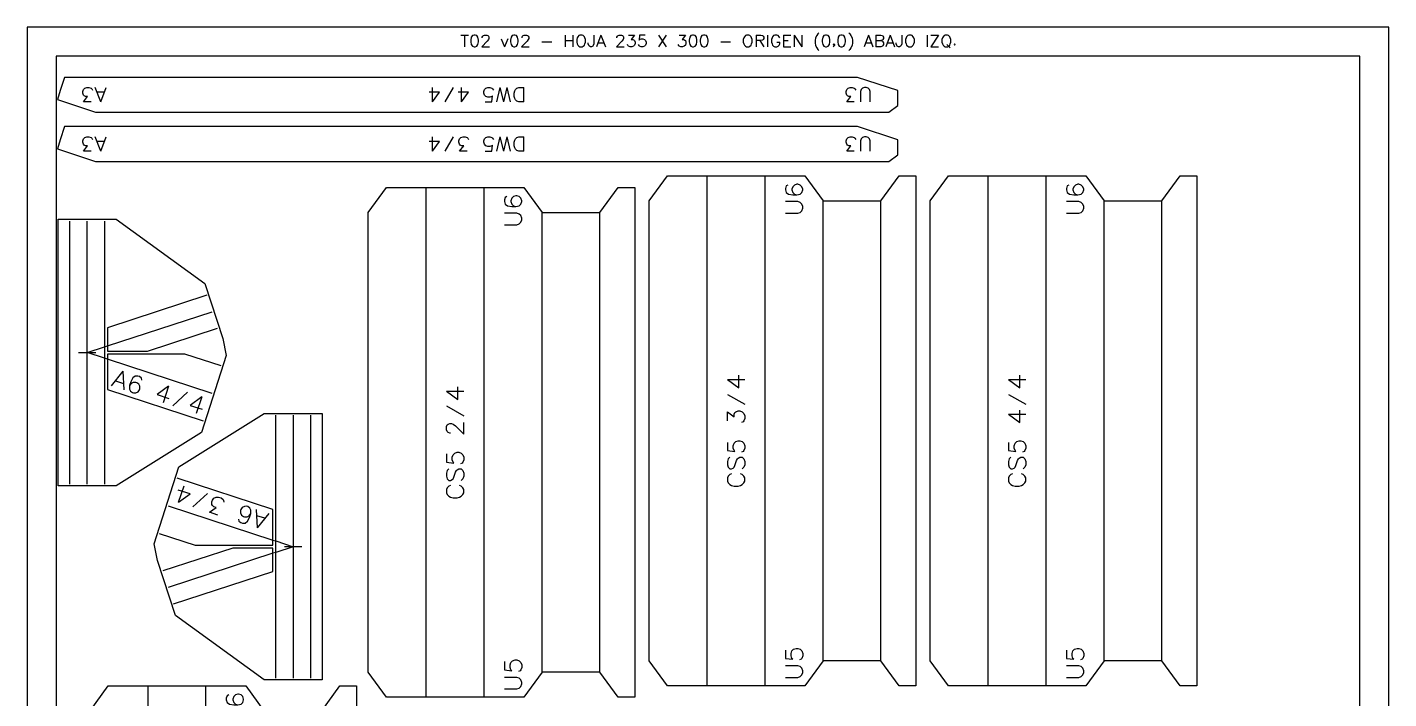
# Model space of a CAD drawing. Extents: x 0 to 235, y 0 to 300.
# Drawn here: x 0 to 235, y 184.1 to 300 of the extents above; entities that cross this region are included whole.
import ezdxf

# ---------------------------------------------------------------- set-up
doc = ezdxf.new("R2010")
doc.units = 0
for name, color, linetype in [('CORTE', 1, 'Continuous'), ('EJE', 4, 'Continuous'), ('PLIEGUE', 3, 'Continuous'), ('REFERENCIA', 8, 'Continuous'), ('ROTULO', 5, 'Continuous')]:
    doc.layers.add(name, color=color, linetype=linetype)

msp = doc.modelspace()

# ---------------------------------------------------------------- linework, layer by layer
at = {"layer": 'CORTE', "color": 1, "linetype": 'CONTINUOUS'}
for points in [[(143.2763, 291.35), (6.4583, 291.35), (5.7129, 289.0662), (5.2022, 287.5017), (5.2022, 287.5017), (8.3255, 286.4823), (8.3255, 286.4823), (11.7946, 285.35), (148.7129, 285.35), (150.2735, 286.4823), (150.2735, 286.4823), (150.2735, 287.5017), (150.2735, 289.0662), (150.2735, 289.0662)], [(143.2763, 282.85), (6.4583, 282.85), (5.7129, 280.5662), (5.2022, 279.0017), (5.2022, 279.0017), (8.3255, 277.9823), (8.3255, 277.9823), (11.7946, 276.85), (148.7129, 276.85), (150.2735, 277.9823), (150.2735, 277.9823), (150.2735, 279.0017), (150.2735, 280.5662), (150.2735, 280.5662)], [(107.35, 190.6672), (107.35, 270.0328), (110.4823, 274.35), (110.4823, 274.35), (117.35, 274.35), (127.35, 274.35), (134.2177, 274.35), (134.2177, 274.35), (137.35, 270.0328), (137.35, 270.0328), (147.35, 270.0328), (147.35, 270.0328), (150.4823, 274.35), (150.4823, 274.35), (153.35, 274.35), (153.35, 186.35), (150.4823, 186.35), (150.4823, 186.35), (147.35, 190.6672), (147.35, 190.6672), (137.35, 190.6672), (137.35, 190.6672), (134.2177, 186.35), (134.2177, 186.35), (127.35, 186.35), (117.35, 186.35), (110.4823, 186.35), (110.4823, 186.35)], [(155.85, 190.6672), (155.85, 270.0328), (158.9823, 274.35), (158.9823, 274.35), (165.85, 274.35), (175.85, 274.35), (182.7177, 274.35), (182.7177, 274.35), (185.85, 270.0328), (185.85, 270.0328), (195.85, 270.0328), (195.85, 270.0328), (198.9823, 274.35), (198.9823, 274.35), (201.85, 274.35), (201.85, 186.35), (198.9823, 186.35), (198.9823, 186.35), (195.85, 190.6672), (195.85, 190.6672), (185.85, 190.6672), (185.85, 190.6672), (182.7177, 186.35), (182.7177, 186.35), (175.85, 186.35), (165.85, 186.35), (158.9823, 186.35), (158.9823, 186.35)], [(58.85, 188.6672), (58.85, 268.0328), (61.9823, 272.35), (61.9823, 272.35), (68.85, 272.35), (78.85, 272.35), (85.7177, 272.35), (85.7177, 272.35), (88.85, 268.0328), (88.85, 268.0328), (98.85, 268.0328), (98.85, 268.0328), (101.9823, 272.35), (101.9823, 272.35), (104.85, 272.35), (104.85, 184.35), (101.9823, 184.35), (101.9823, 184.35), (98.85, 188.6672), (98.85, 188.6672), (88.85, 188.6672), (88.85, 188.6672), (85.7177, 184.35), (85.7177, 184.35), (78.85, 184.35), (68.85, 184.35), (61.9823, 184.35), (61.9823, 184.35)], [(5.35, 220.85), (5.35, 266.85), (15.35, 266.85), (30.65, 255.75), (33.75, 246.25), (34.35, 243.35), (30.05, 230.05), (15.35, 220.85)], [(50.8943, 233.35), (50.8943, 187.35), (40.8943, 187.35), (25.5943, 198.45), (22.4943, 207.95), (21.8943, 210.85), (26.1943, 224.15), (40.8943, 233.35)]]:
    msp.add_lwpolyline(points, close=True, dxfattribs=at)
for points in [[(10.85, 182.0328), (13.9823, 186.35), (13.9823, 186.35), (20.85, 186.35), (30.85, 186.35), (37.7177, 186.35), (37.7177, 186.35), (40.85, 182.0328)], [(50.85, 182.0328), (53.9823, 186.35), (53.9823, 186.35), (56.85, 186.35), (56.85, 98.35)]]:
    msp.add_lwpolyline(points, dxfattribs=at)
at = {"layer": 'EJE', "color": 4, "linetype": 'CONTINUOUS'}
for p, q in [((7.35, 221.15), (7.35, 266.55)), ((13.35, 266.55), (13.35, 244.8292)), ((13.85, 244.9924), (31.9202, 250.8903)), ((10.35, 243.85), (13.35, 244.8292)), ((13.35, 244.8292), (13.85, 244.9924)), ((13.35, 244.8292), (13.35, 242.8708)), ((8.85, 243.85), (10.35, 243.85)), ((13.35, 242.8708), (10.35, 243.85)), ((10.35, 243.85), (11.85, 243.85)), ((13.35, 242.8708), (13.35, 221.15)), ((13.85, 242.7076), (13.35, 242.8708)), ((31.9202, 236.8097), (13.85, 242.7076)), ((42.8943, 211.3292), (42.8943, 233.05)), ((48.8943, 233.05), (48.8943, 187.65)), ((24.3241, 217.3903), (42.3943, 211.4924)), ((42.3943, 209.2076), (24.324, 203.3097)), ((42.3943, 211.4924), (42.8943, 211.3292)), ((42.8943, 209.3708), (42.3943, 209.2076)), ((42.8943, 209.3708), (42.8943, 211.3292)), ((42.8943, 211.3292), (45.8943, 210.35)), ((45.8943, 210.35), (42.8943, 209.3708)), ((42.8943, 187.65), (42.8943, 209.3708)), ((45.8943, 210.35), (44.3943, 210.35)), ((47.3943, 210.35), (45.8943, 210.35))]:
    msp.add_line(p, q, dxfattribs=at)
for points in [[(10.35, 243.85), (10.35, 245.35), (10.35, 266.55)], [(30.9896, 253.7423), (13.85, 248.1481), (13.85, 244.9924)], [(13.85, 244.9924), (13.85, 244.1), (20.7846, 244.1), (32.8509, 248.0383)], [(10.35, 221.15), (10.35, 242.35), (10.35, 243.85)], [(33.4583, 241.5673), (27.2304, 243.6), (13.85, 243.6), (13.85, 242.7076)], [(13.85, 242.7076), (13.85, 237.4481), (30.382, 232.0522)], [(45.8943, 233.05), (45.8943, 211.85), (45.8943, 210.35)], [(42.3943, 211.4924), (42.3943, 216.7519), (25.8623, 222.1478)], [(22.7859, 212.6327), (29.0138, 210.6), (42.3943, 210.6), (42.3943, 211.4924)], [(42.3943, 209.2076), (42.3943, 210.1), (35.4596, 210.1), (23.3934, 206.1617)], [(25.2547, 200.4577), (42.3943, 206.0519), (42.3943, 209.2076)], [(45.8943, 210.35), (45.8943, 208.85), (45.8943, 187.65)]]:
    msp.add_lwpolyline(points, dxfattribs=at)
at = {"layer": 'PLIEGUE', "color": 3, "linetype": 'CONTINUOUS'}
for p, q in [((117.35, 186.35), (117.35, 274.35)), ((127.35, 186.35), (127.35, 274.35)), ((165.85, 186.35), (165.85, 274.35)), ((175.85, 186.35), (175.85, 274.35)), ((68.85, 184.35), (68.85, 272.35)), ((78.85, 184.35), (78.85, 272.35)), ((88.85, 188.6672), (88.85, 268.0328)), ((98.85, 188.6672), (98.85, 268.0328)), ((137.35, 190.6672), (137.35, 270.0328)), ((147.35, 190.6672), (147.35, 270.0328)), ((185.85, 190.6672), (185.85, 270.0328)), ((195.85, 190.6672), (195.85, 270.0328)), ((20.85, 98.35), (20.85, 186.35)), ((30.85, 98.35), (30.85, 186.35))]:
    msp.add_line(p, q, dxfattribs=at)
at = {"layer": 'REFERENCIA', "color": 8, "linetype": 'CONTINUOUS'}
for p, q in [((74.8333, 298.6429), (76.1667, 298.6429)), ((75.5, 298.6429), (75.5, 296.6429)), ((92.8333, 298.6429), (92.8333, 296.6429)), ((94.1667, 298.6429), (94.1667, 296.6429)), ((99.0238, 298.6429), (98.2619, 296.6429)), ((99.0238, 298.6429), (99.7857, 296.6429)), ((108.9286, 298.6429), (110.2619, 296.6429)), ((110.2619, 298.6429), (108.9286, 296.6429)), ((125.7857, 298.6429), (125.7857, 296.6429)), ((127.7857, 298.6429), (127.7857, 296.6429)), ((130.5476, 298.6429), (130.5476, 296.6429)), ((130.5476, 298.6429), (131.7857, 298.6429)), ((132.3571, 298.6429), (132.3571, 296.6429)), ((132.3571, 298.6429), (133.6905, 296.6429)), ((133.6905, 298.6429), (133.6905, 296.6429)), ((145.2143, 298.6429), (144.4524, 296.6429)), ((145.2143, 298.6429), (145.9762, 296.6429)), ((146.4524, 298.6429), (146.4524, 296.6429)), ((148.9286, 298.6429), (148.1667, 296.6429)), ((148.9286, 298.6429), (149.6905, 296.6429)), ((155.3095, 298.6429), (155.3095, 296.6429)), ((157.3095, 298.6429), (155.9762, 296.6429)), ((155.9762, 298.6429), (157.3095, 298.6429)), ((81.7857, 297.9762), (82.3571, 296.6429)), ((82.9286, 297.9762), (82.3571, 296.6429)), ((88.8333, 297.5), (90.5476, 297.5)), ((92.8333, 297.6905), (94.1667, 297.6905)), ((98.5476, 297.3095), (99.5, 297.3095)), ((119.6905, 297.5), (121.4048, 297.5)), ((126.4524, 297.6905), (127.119, 296.6429)), ((129.4048, 297.4048), (129.881, 297.4048)), ((130.5476, 297.6905), (131.3095, 297.6905)), ((130.5476, 296.6429), (131.7857, 296.6429)), ((144.7381, 297.3095), (145.6905, 297.3095)), ((148.4524, 297.3095), (149.4048, 297.3095)), ((155.9762, 296.6429), (157.3095, 296.6429)), ((158.7381, 297.0238), (159.3095, 296.4524))]:
    msp.add_line(p, q, dxfattribs=at)
for points in [[(0, 0), (235, 0), (235, 300), (0, 300), (0, 0)], [(77.119, 298.6429), (76.8333, 298.5476), (76.6429, 298.2619), (76.5476, 297.7857), (76.5476, 297.5), (76.6429, 297.0238), (76.8333, 296.7381), (77.119, 296.6429), (77.3095, 296.6429), (77.5952, 296.7381), (77.7857, 297.0238), (77.881, 297.5), (77.881, 297.7857), (77.7857, 298.2619), (77.5952, 298.5476), (77.3095, 298.6429), (77.119, 298.6429)], [(78.5476, 298.1667), (78.5476, 298.2619), (78.6429, 298.4524), (78.7381, 298.5476), (78.9286, 298.6429), (79.3095, 298.6429), (79.5, 298.5476), (79.5952, 298.4524), (79.6905, 298.2619), (79.6905, 298.0714), (79.5952, 297.881), (79.4048, 297.5952), (78.4524, 296.6429), (79.7857, 296.6429)], [(83.9762, 298.6429), (83.6905, 298.5476), (83.5, 298.2619), (83.4048, 297.7857), (83.4048, 297.5), (83.5, 297.0238), (83.6905, 296.7381), (83.9762, 296.6429), (84.1667, 296.6429), (84.4524, 296.7381), (84.6429, 297.0238), (84.7381, 297.5), (84.7381, 297.7857), (84.6429, 298.2619), (84.4524, 298.5476), (84.1667, 298.6429), (83.9762, 298.6429)], [(85.4048, 298.1667), (85.4048, 298.2619), (85.5, 298.4524), (85.5952, 298.5476), (85.7857, 298.6429), (86.1667, 298.6429), (86.3571, 298.5476), (86.4524, 298.4524), (86.5476, 298.2619), (86.5476, 298.0714), (86.4524, 297.881), (86.2619, 297.5952), (85.3095, 296.6429), (86.6429, 296.6429)], [(95.4048, 298.6429), (95.2143, 298.5476), (95.0238, 298.3571), (94.9286, 298.1667), (94.8333, 297.881), (94.8333, 297.4048), (94.9286, 297.119), (95.0238, 296.9286), (95.2143, 296.7381), (95.4048, 296.6429), (95.7857, 296.6429), (95.9762, 296.7381), (96.1667, 296.9286), (96.2619, 297.119), (96.3571, 297.4048), (96.3571, 297.881), (96.2619, 298.1667), (96.1667, 298.3571), (95.9762, 298.5476), (95.7857, 298.6429), (95.4048, 298.6429)], [(97.7857, 298.6429), (97.7857, 297.119), (97.6905, 296.8333), (97.5952, 296.7381), (97.4048, 296.6429), (97.2143, 296.6429), (97.0238, 296.7381), (96.9286, 296.8333), (96.8333, 297.119), (96.8333, 297.3095)], [(101.7857, 298.1667), (101.7857, 298.2619), (101.881, 298.4524), (101.9762, 298.5476), (102.1667, 298.6429), (102.5476, 298.6429), (102.7381, 298.5476), (102.8333, 298.4524), (102.9286, 298.2619), (102.9286, 298.0714), (102.8333, 297.881), (102.6429, 297.5952), (101.6905, 296.6429), (103.0238, 296.6429)], [(103.7857, 298.6429), (104.8333, 298.6429), (104.2619, 297.881), (104.5476, 297.881), (104.7381, 297.7857), (104.8333, 297.6905), (104.9286, 297.4048), (104.9286, 297.2143), (104.8333, 296.9286), (104.6429, 296.7381), (104.3571, 296.6429), (104.0714, 296.6429), (103.7857, 296.7381), (103.6905, 296.8333), (103.5952, 297.0238)], [(106.6429, 298.6429), (105.6905, 298.6429), (105.5952, 297.7857), (105.6905, 297.881), (105.9762, 297.9762), (106.2619, 297.9762), (106.5476, 297.881), (106.7381, 297.6905), (106.8333, 297.4048), (106.8333, 297.2143), (106.7381, 296.9286), (106.5476, 296.7381), (106.2619, 296.6429), (105.9762, 296.6429), (105.6905, 296.7381), (105.5952, 296.8333), (105.5, 297.0238)], [(112.5476, 298.6429), (113.5952, 298.6429), (113.0238, 297.881), (113.3095, 297.881), (113.5, 297.7857), (113.5952, 297.6905), (113.6905, 297.4048), (113.6905, 297.2143), (113.5952, 296.9286), (113.4048, 296.7381), (113.119, 296.6429), (112.8333, 296.6429), (112.5476, 296.7381), (112.4524, 296.8333), (112.3571, 297.0238)], [(114.8333, 298.6429), (114.5476, 298.5476), (114.3571, 298.2619), (114.2619, 297.7857), (114.2619, 297.5), (114.3571, 297.0238), (114.5476, 296.7381), (114.8333, 296.6429), (115.0238, 296.6429), (115.3095, 296.7381), (115.5, 297.0238), (115.5952, 297.5), (115.5952, 297.7857), (115.5, 298.2619), (115.3095, 298.5476), (115.0238, 298.6429), (114.8333, 298.6429)], [(116.7381, 298.6429), (116.4524, 298.5476), (116.2619, 298.2619), (116.1667, 297.7857), (116.1667, 297.5), (116.2619, 297.0238), (116.4524, 296.7381), (116.7381, 296.6429), (116.9286, 296.6429), (117.2143, 296.7381), (117.4048, 297.0238), (117.5, 297.5), (117.5, 297.7857), (117.4048, 298.2619), (117.2143, 298.5476), (116.9286, 298.6429), (116.7381, 298.6429)], [(124.1667, 298.6429), (123.9762, 298.5476), (123.7857, 298.3571), (123.6905, 298.1667), (123.5952, 297.881), (123.5952, 297.4048), (123.6905, 297.119), (123.7857, 296.9286), (123.9762, 296.7381), (124.1667, 296.6429), (124.5476, 296.6429), (124.7381, 296.7381), (124.9286, 296.9286), (125.0238, 297.119), (125.119, 297.4048), (125.119, 297.881), (125.0238, 298.1667), (124.9286, 298.3571), (124.7381, 298.5476), (124.5476, 298.6429), (124.1667, 298.6429)], [(125.7857, 298.6429), (126.6429, 298.6429), (126.9286, 298.5476), (127.0238, 298.4524), (127.119, 298.2619), (127.119, 298.0714), (127.0238, 297.881), (126.9286, 297.7857), (126.6429, 297.6905), (125.7857, 297.6905)], [(129.881, 298.1667), (129.7857, 298.3571), (129.5952, 298.5476), (129.4048, 298.6429), (129.0238, 298.6429), (128.8333, 298.5476), (128.6429, 298.3571), (128.5476, 298.1667), (128.4524, 297.881), (128.4524, 297.4048), (128.5476, 297.119), (128.6429, 296.9286), (128.8333, 296.7381), (129.0238, 296.6429), (129.4048, 296.6429), (129.5952, 296.7381), (129.7857, 296.9286), (129.881, 297.119), (129.881, 297.4048)], [(136.6429, 299.0238), (136.4524, 298.8333), (136.2619, 298.5476), (136.0714, 298.1667), (135.9762, 297.6905), (135.9762, 297.3095), (136.0714, 296.8333), (136.2619, 296.4524), (136.4524, 296.1667), (136.6429, 295.9762)], [(137.7857, 298.6429), (137.5, 298.5476), (137.3095, 298.2619), (137.2143, 297.7857), (137.2143, 297.5), (137.3095, 297.0238), (137.5, 296.7381), (137.7857, 296.6429), (137.9762, 296.6429), (138.2619, 296.7381), (138.4524, 297.0238), (138.5476, 297.5), (138.5476, 297.7857), (138.4524, 298.2619), (138.2619, 298.5476), (137.9762, 298.6429), (137.7857, 298.6429)], [(140.4524, 298.6429), (140.1667, 298.5476), (139.9762, 298.2619), (139.881, 297.7857), (139.881, 297.5), (139.9762, 297.0238), (140.1667, 296.7381), (140.4524, 296.6429), (140.6429, 296.6429), (140.9286, 296.7381), (141.119, 297.0238), (141.2143, 297.5), (141.2143, 297.7857), (141.119, 298.2619), (140.9286, 298.5476), (140.6429, 298.6429), (140.4524, 298.6429)], [(141.7857, 299.0238), (141.9762, 298.8333), (142.1667, 298.5476), (142.3571, 298.1667), (142.4524, 297.6905), (142.4524, 297.3095), (142.3571, 296.8333), (142.1667, 296.4524), (141.9762, 296.1667), (141.7857, 295.9762)], [(146.4524, 298.6429), (147.3095, 298.6429), (147.5952, 298.5476), (147.6905, 298.4524), (147.7857, 298.2619), (147.7857, 298.0714), (147.6905, 297.881), (147.5952, 297.7857), (147.3095, 297.6905)], [(150.9286, 298.6429), (150.9286, 297.119), (150.8333, 296.8333), (150.7381, 296.7381), (150.5476, 296.6429), (150.3571, 296.6429), (150.1667, 296.7381), (150.0714, 296.8333), (149.9762, 297.119), (149.9762, 297.3095)], [(152.1667, 298.6429), (151.9762, 298.5476), (151.7857, 298.3571), (151.6905, 298.1667), (151.5952, 297.881), (151.5952, 297.4048), (151.6905, 297.119), (151.7857, 296.9286), (151.9762, 296.7381), (152.1667, 296.6429), (152.5476, 296.6429), (152.7381, 296.7381), (152.9286, 296.9286), (153.0238, 297.119), (153.119, 297.4048), (153.119, 297.881), (153.0238, 298.1667), (152.9286, 298.3571), (152.7381, 298.5476), (152.5476, 298.6429), (152.1667, 298.6429)], [(158.4524, 298.6429), (158.2619, 298.5476), (158.0714, 298.3571), (157.9762, 298.1667), (157.881, 297.881), (157.881, 297.4048), (157.9762, 297.119), (158.0714, 296.9286), (158.2619, 296.7381), (158.4524, 296.6429), (158.8333, 296.6429), (159.0238, 296.7381), (159.2143, 296.9286), (159.3095, 297.119), (159.4048, 297.4048), (159.4048, 297.881), (159.3095, 298.1667), (159.2143, 298.3571), (159.0238, 298.5476), (158.8333, 298.6429), (158.4524, 298.6429)], [(139.3095, 297.0238), (139.2143, 296.9286), (139.119, 297.0238), (139.2143, 297.119), (139.3095, 297.0238), (139.3095, 296.8333), (139.119, 296.6429)], [(146.4524, 297.6905), (147.3095, 297.6905), (147.5952, 297.5952), (147.6905, 297.5), (147.7857, 297.3095), (147.7857, 297.0238), (147.6905, 296.8333), (147.5952, 296.7381), (147.3095, 296.6429), (146.4524, 296.6429)], [(160.0714, 297.119), (159.9762, 297.0238), (160.0714, 296.9286), (160.1667, 297.0238), (160.0714, 297.119)], [(5, 5), (230, 5), (230, 295), (5, 295), (5, 5)]]:
    msp.add_lwpolyline(points, dxfattribs=at)
at = {"layer": 'ROTULO', "color": 5, "linetype": 'CONTINUOUS'}
for p, q in [((12.6758, 287.1), (11.7235, 289.6)), ((12.6758, 287.1), (13.6282, 289.6)), ((69.9759, 287.1), (69.9759, 289.6)), ((72.1188, 287.1), (73.5474, 289.6)), ((74.9759, 287.1), (74.9759, 289.6)), ((81.0474, 287.1), (81.6426, 289.6)), ((82.2378, 287.1), (81.6426, 289.6)), ((82.2378, 287.1), (82.8331, 289.6)), ((83.4283, 287.1), (82.8331, 289.6)), ((85.6902, 287.1), (85.6902, 289.6)), ((13.2711, 288.7667), (12.0806, 288.7667)), ((12.6758, 278.6), (11.7235, 281.1)), ((13.2711, 280.2667), (12.0806, 280.2667)), ((12.6758, 278.6), (13.6282, 281.1)), ((69.9759, 278.6), (69.9759, 281.1)), ((72.1188, 278.6), (73.5474, 281.1)), ((81.0474, 278.6), (81.6426, 281.1)), ((82.2378, 278.6), (81.6426, 281.1)), ((82.2378, 278.6), (82.8331, 281.1)), ((83.4283, 278.6), (82.8331, 281.1)), ((85.6902, 278.6), (85.6902, 281.1)), ((16.5288, 240.6258), (14.5115, 238.1284)), ((16.5288, 240.6258), (16.6844, 237.4192)), ((15.2292, 238.9461), (16.5873, 238.5028)), ((24.4056, 238.0549), (23.4747, 235.2029)), ((120.85, 239.2071), (123.85, 239.2071)), ((169.35, 239.2071), (172.35, 239.2071)), ((27.6649, 236.9911), (25.1044, 234.671)), ((30.1095, 236.1932), (29.1786, 233.3413)), ((72.35, 237.2071), (75.35, 237.2071)), ((120.85, 236.6357), (123.85, 234.9214)), ((169.35, 236.6357), (172.35, 234.9214)), ((72.35, 234.6357), (75.35, 232.9214)), ((169.35, 233.2071), (172.35, 233.2071)), ((26.1348, 218.0068), (27.0657, 220.8587)), ((28.5793, 217.2089), (31.1399, 219.529)), ((39.7155, 213.5742), (39.5599, 216.7808)), ((41.0151, 215.2539), (39.657, 215.6972)), ((39.7155, 213.5742), (41.7328, 216.0716))]:
    msp.add_line(p, q, dxfattribs=at)
for points in [[(11.0092, 287.1), (9.6997, 287.1), (10.4139, 288.0524), (10.0568, 288.0524), (9.8187, 288.1714), (9.6997, 288.2905), (9.5806, 288.6476), (9.5806, 288.8857), (9.6997, 289.2429), (9.9378, 289.481), (10.2949, 289.6), (10.652, 289.6), (11.0092, 289.481), (11.1282, 289.3619), (11.2473, 289.1238)], [(79.0236, 287.1), (80.214, 287.1), (80.3331, 288.1714), (80.214, 288.0524), (79.8569, 287.9333), (79.4997, 287.9333), (79.1426, 288.0524), (78.9045, 288.2905), (78.7855, 288.6476), (78.7855, 288.8857), (78.9045, 289.2429), (79.1426, 289.481), (79.4997, 289.6), (79.8569, 289.6), (80.214, 289.481), (80.3331, 289.3619), (80.4521, 289.1238)], [(85.6902, 287.1), (84.8569, 287.1), (84.4997, 287.219), (84.2616, 287.4571), (84.1426, 287.6952), (84.0236, 288.0524), (84.0236, 288.6476), (84.1426, 289.0048), (84.2616, 289.2429), (84.4997, 289.481), (84.8569, 289.6), (85.6902, 289.6)], [(142.7522, 287.1), (141.4427, 287.1), (142.157, 288.0524), (141.7998, 288.0524), (141.5617, 288.1714), (141.4427, 288.2905), (141.3236, 288.6476), (141.3236, 288.8857), (141.4427, 289.2429), (141.6808, 289.481), (142.0379, 289.6), (142.3951, 289.6), (142.7522, 289.481), (142.8713, 289.3619), (142.9903, 289.1238)], [(145.4903, 287.1), (145.4903, 288.8857), (145.3713, 289.2429), (145.1332, 289.481), (144.776, 289.6), (144.5379, 289.6), (144.1808, 289.481), (143.9427, 289.2429), (143.8236, 288.8857), (143.8236, 287.1)], [(69.9759, 287.1), (71.1664, 288.7667), (69.3807, 288.7667)], [(74.9759, 287.1), (76.1664, 288.7667), (74.3807, 288.7667)], [(11.0092, 278.6), (9.6997, 278.6), (10.4139, 279.5524), (10.0568, 279.5524), (9.8187, 279.6714), (9.6997, 279.7905), (9.5806, 280.1476), (9.5806, 280.3857), (9.6997, 280.7429), (9.9378, 280.981), (10.2949, 281.1), (10.652, 281.1), (11.0092, 280.981), (11.1282, 280.8619), (11.2473, 280.6238)], [(69.9759, 278.6), (71.1664, 280.2667), (69.3807, 280.2667)], [(75.9283, 278.6), (74.6188, 278.6), (75.3331, 279.5524), (74.9759, 279.5524), (74.7378, 279.6714), (74.6188, 279.7905), (74.4997, 280.1476), (74.4997, 280.3857), (74.6188, 280.7429), (74.8569, 280.981), (75.214, 281.1), (75.5712, 281.1), (75.9283, 280.981), (76.0474, 280.8619), (76.1664, 280.6238)], [(79.0236, 278.6), (80.214, 278.6), (80.3331, 279.6714), (80.214, 279.5524), (79.8569, 279.4333), (79.4997, 279.4333), (79.1426, 279.5524), (78.9045, 279.7905), (78.7855, 280.1476), (78.7855, 280.3857), (78.9045, 280.7429), (79.1426, 280.981), (79.4997, 281.1), (79.8569, 281.1), (80.214, 280.981), (80.3331, 280.8619), (80.4521, 280.6238)], [(85.6902, 278.6), (84.8569, 278.6), (84.4997, 278.719), (84.2616, 278.9571), (84.1426, 279.1952), (84.0236, 279.5524), (84.0236, 280.1476), (84.1426, 280.5048), (84.2616, 280.7429), (84.4997, 280.981), (84.8569, 281.1), (85.6902, 281.1)], [(142.7522, 278.6), (141.4427, 278.6), (142.157, 279.5524), (141.7998, 279.5524), (141.5617, 279.6714), (141.4427, 279.7905), (141.3236, 280.1476), (141.3236, 280.3857), (141.4427, 280.7429), (141.6808, 280.981), (142.0379, 281.1), (142.3951, 281.1), (142.7522, 280.981), (142.8713, 280.8619), (142.9903, 280.6238)], [(145.4903, 278.6), (145.4903, 280.3857), (145.3713, 280.7429), (145.1332, 280.981), (144.776, 281.1), (144.5379, 281.1), (144.1808, 280.981), (143.9427, 280.7429), (143.8236, 280.3857), (143.8236, 278.6)], [(131.2786, 272.7655), (130.9929, 272.6226), (130.85, 272.194), (130.85, 271.9083), (130.9929, 271.4798), (131.4214, 271.194), (132.1357, 271.0512), (132.85, 271.0512), (133.4214, 271.194), (133.7071, 271.4798), (133.85, 271.9083), (133.85, 272.0512), (133.7071, 272.4798), (133.4214, 272.7655), (132.9929, 272.9083), (132.85, 272.9083), (132.4214, 272.7655), (132.1357, 272.4798), (131.9929, 272.0512), (131.9929, 271.9083), (132.1357, 271.4798), (132.4214, 271.194), (132.85, 271.0512)], [(179.7786, 272.7655), (179.4929, 272.6226), (179.35, 272.194), (179.35, 271.9083), (179.4929, 271.4798), (179.9214, 271.194), (180.6357, 271.0512), (181.35, 271.0512), (181.9214, 271.194), (182.2071, 271.4798), (182.35, 271.9083), (182.35, 272.0512), (182.2071, 272.4798), (181.9214, 272.7655), (181.4929, 272.9083), (181.35, 272.9083), (180.9214, 272.7655), (180.6357, 272.4798), (180.4929, 272.0512), (180.4929, 271.9083), (180.6357, 271.4798), (180.9214, 271.194), (181.35, 271.0512)], [(82.7786, 270.7655), (82.4929, 270.6226), (82.35, 270.194), (82.35, 269.9083), (82.4929, 269.4798), (82.9214, 269.194), (83.6357, 269.0512), (84.35, 269.0512), (84.9214, 269.194), (85.2071, 269.4798), (85.35, 269.9083), (85.35, 270.0512), (85.2071, 270.4798), (84.9214, 270.7655), (84.4929, 270.9083), (84.35, 270.9083), (83.9214, 270.7655), (83.6357, 270.4798), (83.4929, 270.0512), (83.4929, 269.9083), (83.6357, 269.4798), (83.9214, 269.194), (84.35, 269.0512)], [(82.35, 265.9083), (84.4929, 265.9083), (84.9214, 266.0512), (85.2071, 266.3369), (85.35, 266.7655), (85.35, 267.0512), (85.2071, 267.4798), (84.9214, 267.7655), (84.4929, 267.9083), (82.35, 267.9083)], [(130.85, 267.9083), (132.9929, 267.9083), (133.4214, 268.0512), (133.7071, 268.3369), (133.85, 268.7655), (133.85, 269.0512), (133.7071, 269.4798), (133.4214, 269.7655), (132.9929, 269.9083), (130.85, 269.9083)], [(179.35, 267.9083), (181.4929, 267.9083), (181.9214, 268.0512), (182.2071, 268.3369), (182.35, 268.7655), (182.35, 269.0512), (182.2071, 269.4798), (181.9214, 269.7655), (181.4929, 269.9083), (179.35, 269.9083)], [(19.791, 239.1102), (19.7438, 239.4261), (19.3807, 239.6949), (19.1091, 239.7836), (18.6574, 239.7807), (18.2528, 239.462), (17.8954, 238.8273), (17.6737, 238.1482), (17.6322, 237.5607), (17.8152, 237.2004), (18.1783, 236.9316), (18.3141, 236.8873), (18.7658, 236.8901), (19.1261, 237.0731), (19.3949, 237.4362), (19.4392, 237.572), (19.4364, 238.0238), (19.2534, 238.384), (18.8903, 238.6528), (18.7545, 238.6971), (18.3028, 238.6943), (17.9425, 238.5113), (17.6737, 238.1482)], [(120.85, 239.2071), (122.85, 237.7786), (122.85, 239.9214)], [(169.35, 239.2071), (171.35, 237.7786), (171.35, 239.9214)], [(24.4056, 238.0549), (22.427, 236.5968), (24.4641, 235.932)], [(72.35, 237.2071), (74.35, 235.7786), (74.35, 237.9214)], [(30.1095, 236.1932), (28.1308, 234.7352), (30.1679, 234.0703)], [(120.85, 232.0643), (120.85, 233.6357), (121.9929, 232.7786), (121.9929, 233.2071), (122.1357, 233.4929), (122.2786, 233.6357), (122.7071, 233.7786), (122.9929, 233.7786), (123.4214, 233.6357), (123.7071, 233.35), (123.85, 232.9214), (123.85, 232.4929), (123.7071, 232.0643), (123.5643, 231.9214), (123.2786, 231.7786)], [(169.35, 233.2071), (171.35, 231.7786), (171.35, 233.9214)], [(73.0643, 229.9214), (72.9214, 229.9214), (72.6357, 230.0643), (72.4929, 230.2071), (72.35, 230.4929), (72.35, 231.0643), (72.4929, 231.35), (72.6357, 231.4929), (72.9214, 231.6357), (73.2071, 231.6357), (73.4929, 231.4929), (73.9214, 231.2071), (75.35, 229.7786), (75.35, 231.7786)], [(120.85, 228.35), (120.85, 226.9214), (122.1357, 226.7786), (121.9929, 226.9214), (121.85, 227.35), (121.85, 227.7786), (121.9929, 228.2071), (122.2786, 228.4929), (122.7071, 228.6357), (122.9929, 228.6357), (123.4214, 228.4929), (123.7071, 228.2071), (123.85, 227.7786), (123.85, 227.35), (123.7071, 226.9214), (123.5643, 226.7786), (123.2786, 226.6357)], [(169.35, 228.35), (169.35, 226.9214), (170.6357, 226.7786), (170.4929, 226.9214), (170.35, 227.35), (170.35, 227.7786), (170.4929, 228.2071), (170.7786, 228.4929), (171.2071, 228.6357), (171.4929, 228.6357), (171.9214, 228.4929), (172.2071, 228.2071), (172.35, 227.7786), (172.35, 227.35), (172.2071, 226.9214), (172.0643, 226.7786), (171.7786, 226.6357)], [(72.35, 226.35), (72.35, 224.9214), (73.6357, 224.7786), (73.4929, 224.9214), (73.35, 225.35), (73.35, 225.7786), (73.4929, 226.2071), (73.7786, 226.4929), (74.2071, 226.6357), (74.4929, 226.6357), (74.9214, 226.4929), (75.2071, 226.2071), (75.35, 225.7786), (75.35, 225.35), (75.2071, 224.9214), (75.0643, 224.7786), (74.7786, 224.6357)], [(121.2786, 225.7786), (120.9929, 225.4929), (120.85, 225.0643), (120.85, 224.4929), (120.9929, 224.0643), (121.2786, 223.7786), (121.5643, 223.7786), (121.85, 223.9214), (121.9929, 224.0643), (122.1357, 224.35), (122.4214, 225.2071), (122.5643, 225.4929), (122.7071, 225.6357), (122.9929, 225.7786), (123.4214, 225.7786), (123.7071, 225.4929), (123.85, 225.0643), (123.85, 224.4929), (123.7071, 224.0643), (123.4214, 223.7786)], [(169.7786, 225.7786), (169.4929, 225.4929), (169.35, 225.0643), (169.35, 224.4929), (169.4929, 224.0643), (169.7786, 223.7786), (170.0643, 223.7786), (170.35, 223.9214), (170.4929, 224.0643), (170.6357, 224.35), (170.9214, 225.2071), (171.0643, 225.4929), (171.2071, 225.6357), (171.4929, 225.7786), (171.9214, 225.7786), (172.2071, 225.4929), (172.35, 225.0643), (172.35, 224.4929), (172.2071, 224.0643), (171.9214, 223.7786)], [(72.7786, 223.7786), (72.4929, 223.4929), (72.35, 223.0643), (72.35, 222.4929), (72.4929, 222.0643), (72.7786, 221.7786), (73.0643, 221.7786), (73.35, 221.9214), (73.4929, 222.0643), (73.6357, 222.35), (73.9214, 223.2071), (74.0643, 223.4929), (74.2071, 223.6357), (74.4929, 223.7786), (74.9214, 223.7786), (75.2071, 223.4929), (75.35, 223.0643), (75.35, 222.4929), (75.2071, 222.0643), (74.9214, 221.7786)], [(73.0643, 220.9214), (72.7786, 220.7786), (72.4929, 220.4929), (72.35, 220.2071), (72.35, 219.6357), (72.4929, 219.35), (72.7786, 219.0643), (73.0643, 218.9214), (73.4929, 218.7786), (74.2071, 218.7786), (74.6357, 218.9214), (74.9214, 219.0643), (75.2071, 219.35), (75.35, 219.6357), (75.35, 220.2071), (75.2071, 220.4929), (74.9214, 220.7786), (74.6357, 220.9214)], [(121.5643, 222.9214), (121.2786, 222.7786), (120.9929, 222.4929), (120.85, 222.2071), (120.85, 221.6357), (120.9929, 221.35), (121.2786, 221.0643), (121.5643, 220.9214), (121.9929, 220.7786), (122.7071, 220.7786), (123.1357, 220.9214), (123.4214, 221.0643), (123.7071, 221.35), (123.85, 221.6357), (123.85, 222.2071), (123.7071, 222.4929), (123.4214, 222.7786), (123.1357, 222.9214)], [(170.0643, 222.9214), (169.7786, 222.7786), (169.4929, 222.4929), (169.35, 222.2071), (169.35, 221.6357), (169.4929, 221.35), (169.7786, 221.0643), (170.0643, 220.9214), (170.4929, 220.7786), (171.2071, 220.7786), (171.6357, 220.9214), (171.9214, 221.0643), (172.2071, 221.35), (172.35, 221.6357), (172.35, 222.2071), (172.2071, 222.4929), (171.9214, 222.7786), (171.6357, 222.9214)], [(26.1348, 218.0068), (28.1135, 219.4648), (26.0764, 220.1297)], [(32.9252, 215.7905), (31.4313, 216.2781), (32.6007, 217.0986), (32.1933, 217.2316), (31.966, 217.456), (31.8745, 217.6362), (31.8717, 218.0879), (31.9604, 218.3595), (32.2291, 218.7226), (32.5894, 218.9056), (33.0412, 218.9084), (33.4486, 218.7754), (33.8117, 218.5066), (33.9031, 218.3265), (33.9503, 218.0106)], [(36.4533, 215.0898), (36.5004, 214.7739), (36.8635, 214.5051), (37.1352, 214.4164), (37.5869, 214.4193), (37.9915, 214.738), (38.3489, 215.3727), (38.5706, 216.0518), (38.612, 216.6393), (38.4291, 216.9996), (38.066, 217.2684), (37.9302, 217.3127), (37.4784, 217.3099), (37.1182, 217.1269), (36.8494, 216.7638), (36.8051, 216.628), (36.8079, 216.1762), (36.9909, 215.816), (37.354, 215.5472), (37.4898, 215.5029), (37.9415, 215.5057), (38.3018, 215.6887), (38.5706, 216.0518)], [(130.85, 192.506), (130.85, 191.0774), (132.1357, 190.9345), (131.9929, 191.0774), (131.85, 191.506), (131.85, 191.9345), (131.9929, 192.3631), (132.2786, 192.6488), (132.7071, 192.7917), (132.9929, 192.7917), (133.4214, 192.6488), (133.7071, 192.3631), (133.85, 191.9345), (133.85, 191.506), (133.7071, 191.0774), (133.5643, 190.9345), (133.2786, 190.7917)], [(179.35, 192.506), (179.35, 191.0774), (180.6357, 190.9345), (180.4929, 191.0774), (180.35, 191.506), (180.35, 191.9345), (180.4929, 192.3631), (180.7786, 192.6488), (181.2071, 192.7917), (181.4929, 192.7917), (181.9214, 192.6488), (182.2071, 192.3631), (182.35, 191.9345), (182.35, 191.506), (182.2071, 191.0774), (182.0643, 190.9345), (181.7786, 190.7917)], [(82.35, 190.506), (82.35, 189.0774), (83.6357, 188.9345), (83.4929, 189.0774), (83.35, 189.506), (83.35, 189.9345), (83.4929, 190.3631), (83.7786, 190.6488), (84.2071, 190.7917), (84.4929, 190.7917), (84.9214, 190.6488), (85.2071, 190.3631), (85.35, 189.9345), (85.35, 189.506), (85.2071, 189.0774), (85.0643, 188.9345), (84.7786, 188.7917)], [(130.85, 187.7917), (132.9929, 187.7917), (133.4214, 187.9345), (133.7071, 188.2202), (133.85, 188.6488), (133.85, 188.9345), (133.7071, 189.3631), (133.4214, 189.6488), (132.9929, 189.7917), (130.85, 189.7917)], [(179.35, 187.7917), (181.4929, 187.7917), (181.9214, 187.9345), (182.2071, 188.2202), (182.35, 188.6488), (182.35, 188.9345), (182.2071, 189.3631), (181.9214, 189.6488), (181.4929, 189.7917), (179.35, 189.7917)], [(82.35, 185.7917), (84.4929, 185.7917), (84.9214, 185.9345), (85.2071, 186.2202), (85.35, 186.6488), (85.35, 186.9345), (85.2071, 187.3631), (84.9214, 187.6488), (84.4929, 187.7917), (82.35, 187.7917)], [(34.7786, 184.7655), (34.4929, 184.6226), (34.35, 184.194), (34.35, 183.9083), (34.4929, 183.4798), (34.9214, 183.194), (35.6357, 183.0512), (36.35, 183.0512), (36.9214, 183.194), (37.2071, 183.4798), (37.35, 183.9083), (37.35, 184.0512), (37.2071, 184.4798), (36.9214, 184.7655), (36.4929, 184.9083), (36.35, 184.9083), (35.9214, 184.7655), (35.6357, 184.4798), (35.4929, 184.0512), (35.4929, 183.9083), (35.6357, 183.4798), (35.9214, 183.194), (36.35, 183.0512)]]:
    msp.add_lwpolyline(points, dxfattribs=at)

doc.saveas('drawing.dxf')
